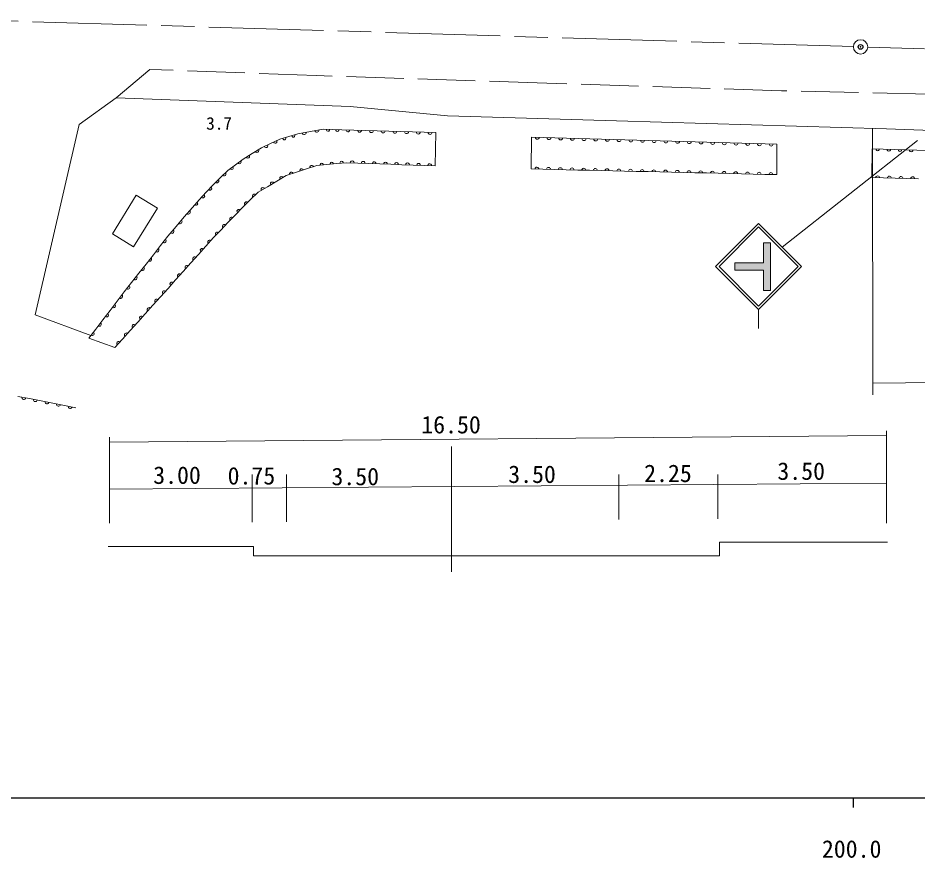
# Model space of a CAD drawing. Units: millimetres, scale not verified, with parts at other scales. Extents: x 40000 to 680000, y 20000 to 380000.
# Drawn here: x 180565 to 274788, y 198715 to 286641 of the extents above; entities that cross this region are included whole.
import ezdxf
from ezdxf.enums import TextEntityAlignment as Align

# ---------------------------------------------------------------- set-up
doc = ezdxf.new("R2010")
doc.units = ezdxf.units.MM
doc.header["$LTSCALE"] = 1000
doc.header["$PDMODE"] = 32
doc.header["$PDSIZE"] = 500
doc.linetypes.add('CHAIN', pattern=[18.5, 12, -1.5, 3.5, -1.5])
doc.linetypes.add('DASHED', pattern=[7.5, 6, -1.5])
for name, color, linetype, lineweight in [('M-BGD', 7, 'Continuous', 13), ('M-BMK', 2, 'CHAIN', 13), ('M-BMK-SRVR', 3, 'Continuous', 13), ('M-STR-HTXT', 7, 'Continuous', 13), ('M-STR-STRC', 7, 'Continuous', 13), ('M-TTL-BAND', 7, 'Continuous', 25)]:
    doc.layers.add(name, color=color, linetype=linetype, lineweight=lineweight)
doc.layers.add('M-BMK-HTXT', color=7, linetype='Continuous')
doc.layers.add('M-OTRS', color=6, linetype='Continuous')
doc.styles.add('ＭＳ ゴシック', font='')
doc.styles.get('ＭＳ ゴシック').set_extended_font_data('MS Gothic')

msp = doc.modelspace()

# ---------------------------------------------------------------- hatches: boundary and pattern name
at = {"layer": 'M-STR-STRC'}
msp.add_hatch(color=256, dxfattribs=at).paths.add_polyline_path([(255603, 260997), (258603, 260997), (258603, 263123), (259353, 263123), (259353, 258123), (258603, 258123), (258603, 260247), (255603, 260247)])

# ---------------------------------------------------------------- linework, layer by layer
at = {"layer": 'M-BGD'}
for p, q in [((207966, 273950), (208912, 274232)), ((208912, 274232), (209858, 274513)), ((209858, 274513), (211187, 274755)), ((211187, 274755), (212516, 274998)), ((212516, 274998), (213499, 274973)), ((213499, 274973), (214483, 274947)), ((214483, 274947), (215713, 274909)), ((215713, 274909), (216943, 274871)), ((216943, 274871), (218173, 274832)), ((218173, 274832), (219403, 274794)), ((219403, 274794), (220633, 274755)), ((220633, 274755), (221863, 274717)), ((221863, 274717), (223093, 274679)), ((223093, 274679), (224323, 274640)), ((224323, 274640), (224246, 271165)), ((206049, 273056), (207008, 273503)), ((207008, 273503), (207966, 273950)), ((234316, 274168), (234275, 270842)), ((234316, 274168), (235541, 274132)), ((235541, 274132), (236765, 274097)), ((236765, 274097), (237989, 274061)), ((237989, 274061), (239213, 274026)), ((239213, 274026), (240438, 273990)), ((240438, 273990), (241662, 273955)), ((241662, 273955), (242886, 273919)), ((242886, 273919), (244111, 273884)), ((244111, 273884), (245335, 273848)), ((245335, 273848), (246559, 273813)), ((246559, 273813), (247783, 273777)), ((247783, 273777), (249008, 273742)), ((249008, 273742), (250232, 273706)), ((250232, 273706), (251456, 273671)), ((251456, 273671), (252681, 273635)), ((252681, 273635), (253905, 273600)), ((253905, 273600), (255129, 273564)), ((255129, 273564), (256353, 273529)), ((256353, 273529), (257578, 273493)), ((257578, 273493), (258802, 273457)), ((258802, 273457), (260026, 273422)), ((260026, 273422), (259995, 270248)), ((204133, 271880), (205091, 272468)), ((205091, 272468), (206049, 273056)), ((269988, 272958), (269953, 269932)), ((269988, 272958), (271155, 272924)), ((271155, 272924), (272321, 272890)), ((272321, 272890), (273488, 272855)), ((273488, 272855), (274655, 272821)), ((274655, 272821), (275821, 272787)), ((203328, 271280), (204133, 271880)), ((213930, 271395), (212890, 271292)), ((214969, 271497), (213930, 271395)), ((216129, 271455), (214969, 271497)), ((217288, 271414), (216129, 271455)), ((218448, 271372), (217288, 271414)), ((219608, 271331), (218448, 271372)), ((201769, 269951), (202523, 270679)), ((202523, 270679), (203328, 271280)), ((209721, 270492), (208656, 270142)), ((210786, 270841), (209721, 270492)), ((211851, 271190), (210786, 270841)), ((212890, 271292), (211851, 271190)), ((220767, 271289), (219608, 271331)), ((221927, 271248), (220767, 271289)), ((223087, 271206), (221927, 271248)), ((224246, 271165), (223087, 271206)), ((235500, 270813), (234275, 270842)), ((236725, 270785), (235500, 270813)), ((237950, 270757), (236725, 270785)), ((239174, 270729), (237950, 270757)), ((240399, 270700), (239174, 270729)), ((241624, 270672), (240399, 270700)), ((242848, 270644), (241624, 270672)), ((244073, 270615), (242848, 270644)), ((245298, 270587), (244073, 270615)), ((246523, 270559), (245298, 270587)), ((247747, 270531), (246523, 270559)), ((248972, 270502), (247747, 270531)), ((250197, 270474), (248972, 270502)), ((251422, 270446), (250197, 270474)), ((252646, 270417), (251422, 270446)), ((201015, 269222), (201769, 269951)), ((207677, 269563), (206697, 268984)), ((208656, 270142), (207677, 269563)), ((253871, 270389), (252646, 270417)), ((255096, 270361), (253871, 270389)), ((256320, 270332), (255096, 270361)), ((257545, 270304), (256320, 270332)), ((258770, 270276), (257545, 270304)), ((259995, 270248), (258770, 270276)), ((271177, 269899), (269953, 269932)), ((272400, 269867), (271177, 269899)), ((273624, 269834), (272400, 269867)), ((274847, 269801), (273624, 269834)), ((200282, 268421), (201015, 269222)), ((206697, 268984), (205717, 268404)), ((192927, 268103), (190446, 264052)), ((195153, 266740), (192927, 268103)), ((198817, 266820), (199549, 267621)), ((199549, 267621), (200282, 268421)), ((204887, 267599), (204056, 266794)), ((205717, 268404), (204887, 267599)), ((192672, 262689), (195153, 266740)), ((197965, 265815), (198817, 266820)), ((204056, 266794), (203302, 266008)), ((197113, 264809), (197965, 265815)), ((203302, 266008), (202548, 265223)), ((196261, 263804), (197113, 264809)), ((202548, 265223), (201794, 264437)), ((190446, 264052), (192672, 262689)), ((201794, 264437), (201040, 263651)), ((195498, 262833), (196261, 263804)), ((201040, 263651), (200246, 262766)), ((194736, 261862), (195498, 262833)), ((200246, 262766), (199452, 261881)), ((193974, 260891), (194736, 261862)), ((199452, 261881), (198657, 260997)), ((193211, 259919), (193974, 260891)), ((197863, 260112), (197069, 259227)), ((198657, 260997), (197863, 260112)), ((192449, 258948), (193211, 259919)), ((197069, 259227), (196275, 258343)), ((191686, 257977), (192449, 258948)), ((196275, 258343), (195480, 257458)), ((190944, 257005), (191686, 257977)), ((195480, 257458), (194686, 256573)), ((190201, 256032), (190944, 257005)), ((194686, 256573), (193892, 255689)), ((189459, 255060), (190201, 256032)), ((193892, 255689), (193098, 254804)), ((188716, 254087), (189459, 255060)), ((193098, 254804), (192303, 253919)), ((187974, 253115), (188716, 254087)), ((192303, 253919), (191509, 253035)), ((187974, 253115), (190715, 252150)), ((191509, 253035), (190715, 252150)), ((180560, 247035), (181774, 246798)), ((181774, 246798), (182988, 246561)), ((182988, 246561), (184202, 246324)), ((184202, 246324), (185416, 246087)), ((185416, 246087), (186630, 245850)), ((271495, 233779), (271495, 243430)), ((271495, 242930), (190151, 242254)), ((190151, 233771), (190151, 242754)), ((225939, 241789), (225939, 228664)), ((205071, 238869), (205071, 233874)), ((208661, 238869), (208661, 233899)), ((243472, 238869), (243472, 234138)), ((253832, 238869), (253832, 234210)), ((271495, 237967), (190151, 237320))]:
    msp.add_line(p, q, dxfattribs=at)
at = {"layer": 'M-BGD', "linetype": 'DASHED'}
msp.add_lwpolyline([(430754, 275046), (430235, 278145), (407809, 275667), (385369, 274949), (359268, 275934), (318696, 277255), (276043, 278657), (260509, 279025), (235934, 279832), (211793, 280609), (194379, 281265), (190842, 278294)], dxfattribs=at)
at = {"layer": 'M-BGD'}
for points in [[(190842, 278294), (186967, 275480), (182379, 255572), (188188, 253395)], [(190842, 278294), (215346, 277394), (225544, 276409), (243229, 275867), (271481, 275054), (301885, 273911), (331937, 272893), (349720, 272284), (371669, 271707), (382802, 271532), (394898, 271654), (405642, 272064), (414529, 272918), (422397, 273913), (430754, 275046)], [(190008, 231305), (205227, 231305), (205227, 230343), (254001, 230343), (254001, 231791), (271584, 231791)]]:
    msp.add_lwpolyline(points, dxfattribs=at)
for centre, radius, start, end in [((209394, 274341), 168, 185.4055, 27.70829), ((210517, 274660), 227, 197.12763, 3.57833), ((211846, 274903), 227, 197.12763, 3.57833), ((213007, 274953), 167, 167.23352, 9.79047), ((213991, 274927), 167, 167.23345, 9.79055), ((215099, 274933), 205, 179.65644, 356.77273), ((216329, 274895), 205, 179.65218, 356.7769), ((217558, 274856), 205, 179.65653, 356.77264), ((218788, 274818), 205, 179.65496, 356.77691), ((220018, 274780), 205, 179.65504, 356.77404), ((221248, 274741), 205, 179.65644, 356.77273), ((222478, 274703), 205, 179.65218, 356.7769), ((223708, 274665), 205, 179.65653, 356.77264), ((206538, 273259), 178, 197.80185, 32.23311), ((207496, 273707), 178, 197.79841, 32.23361), ((208448, 274060), 168, 185.4063, 27.70748), ((234929, 274154), 204, 179.50825, 357.16521), ((236153, 274119), 204, 179.50818, 357.16808), ((237377, 274083), 204, 179.50826, 357.168), ((238601, 274048), 204, 179.51104, 357.16522), ((239826, 274012), 204, 179.50833, 357.16513), ((241050, 273977), 204, 179.50966, 357.16668), ((242274, 273941), 204, 179.51104, 357.16522), ((243499, 273906), 204, 179.50833, 357.16513), ((244723, 273870), 204, 179.50818, 357.16808), ((245947, 273835), 204, 179.50818, 357.16808), ((247171, 273799), 204, 179.51253, 357.16382), ((248396, 273764), 204, 179.50825, 357.16521), ((249620, 273728), 204, 179.50826, 357.168), ((250844, 273693), 204, 179.50818, 357.16808), ((252068, 273657), 204, 179.51104, 357.16522), ((253293, 273621), 204, 179.50833, 357.16513), ((254517, 273586), 204, 179.50818, 357.16808), ((255741, 273550), 204, 179.51112, 357.16514), ((256966, 273515), 204, 179.51253, 357.16382), ((258190, 273479), 204, 179.50818, 357.16808), ((259414, 273444), 204, 179.50826, 357.168), ((205577, 272752), 188, 207.79383, 35.25011), ((270571, 272935), 195, 176.73752, 359.91614), ((271738, 272901), 195, 176.73605, 359.91753), ((272905, 272867), 195, 176.73752, 359.91614), ((274071, 272833), 195, 176.73761, 359.91606), ((203748, 271556), 170, 206.58169, 46.86718), ((204618, 272164), 188, 207.79139, 35.25255), ((212368, 271265), 176, 357.68285, 193.5536), ((213408, 271368), 176, 357.68285, 193.5536), ((214447, 271470), 176, 357.68285, 193.5536), ((215549, 271483), 194, 356.02738, 179.87154), ((216709, 271441), 194, 356.02887, 179.87017), ((217868, 271400), 194, 356.02887, 179.87017), ((219028, 271358), 194, 356.02738, 179.87154), ((220188, 271317), 194, 356.02611, 179.86996), ((221347, 271275), 194, 356.02601, 179.87006), ((222507, 271233), 194, 356.02601, 179.87006), ((223667, 271192), 194, 356.02738, 179.87154), ((202162, 270298), 176, 216.29443, 51.72989), ((202943, 270955), 170, 206.58169, 46.86718), ((209185, 270329), 187, 14.24379, 202.07318), ((210250, 270678), 187, 14.24762, 202.07132), ((211315, 271028), 187, 14.24762, 202.07132), ((234888, 270823), 204, 359.86078, 177.49272), ((236112, 270795), 204, 359.86078, 177.49272), ((237337, 270767), 204, 359.86078, 177.49272), ((238562, 270739), 204, 359.86078, 177.49272), ((239787, 270710), 204, 359.85931, 177.49412), ((241011, 270682), 204, 359.86072, 177.49279), ((242236, 270654), 204, 359.85791, 177.49278), ((243461, 270625), 204, 359.86072, 177.49279), ((244685, 270597), 204, 359.86072, 177.49279), ((245910, 270569), 204, 359.85791, 177.49278), ((247135, 270540), 204, 359.86072, 177.49279), ((248360, 270512), 204, 359.86072, 177.49279), ((249584, 270484), 204, 359.85785, 177.49565), ((250809, 270456), 204, 359.86072, 177.49279), ((252034, 270427), 204, 359.86072, 177.49279), ((253259, 270399), 204, 359.85785, 177.49565), ((254483, 270371), 204, 359.86072, 177.49279), ((255708, 270342), 204, 359.86072, 177.49279), ((256933, 270314), 204, 359.86072, 177.49279), ((258157, 270286), 204, 359.86072, 177.49279), ((259382, 270258), 204, 359.86072, 177.49279), ((201408, 269569), 176, 216.29443, 51.72989), ((208161, 269861), 190, 27.56833, 213.6257), ((270565, 269912), 204, 359.6083, 177.33567), ((271788, 269879), 204, 359.6083, 177.33567), ((273012, 269846), 204, 359.60838, 177.3356), ((274235, 269814), 204, 359.6083, 177.33567), ((200662, 268810), 182, 221.80054, 53.28967), ((206202, 268703), 190, 27.56749, 213.62394), ((207182, 269282), 190, 27.56503, 213.6264), ((199929, 268009), 182, 221.80373, 53.28861), ((205297, 268007), 193, 42.00055, 226.20891), ((199196, 267208), 182, 221.80373, 53.28861), ((204466, 267202), 193, 42.00368, 226.20791), ((198375, 266331), 221, 235.07427, 44.36692), ((202912, 265628), 182, 40.63786, 231.73949), ((203666, 266414), 182, 40.64206, 231.73521), ((197523, 265325), 221, 235.07427, 44.36692), ((202158, 264842), 182, 40.64108, 231.73846), ((196671, 264320), 221, 235.07118, 44.36832), ((201404, 264056), 182, 40.63884, 231.73623), ((195875, 263322), 206, 233.49874, 50.23262), ((200642, 263210), 198, 47.55071, 228.61479), ((195113, 262351), 206, 233.49856, 50.22889), ((199847, 262325), 198, 47.55179, 228.61563), ((194350, 261380), 206, 233.501, 50.23037), ((199053, 261440), 198, 47.54879, 228.6167), ((193588, 260409), 206, 233.49874, 50.23262), ((198259, 260556), 198, 47.55179, 228.61563), ((192825, 259437), 206, 233.49963, 50.22954), ((197465, 259671), 198, 47.54879, 228.6167), ((192063, 258466), 206, 233.49874, 50.23262), ((196670, 258786), 198, 47.55071, 228.61479), ((191312, 257493), 204, 233.75334, 51.5268), ((195876, 257902), 198, 47.55179, 228.61563), ((190569, 256521), 204, 233.74823, 51.53021), ((194288, 256132), 198, 47.55071, 228.61479), ((195082, 257017), 198, 47.54879, 228.6167), ((189827, 255548), 204, 233.7491, 51.5271), ((193493, 255247), 198, 47.55179, 228.61563), ((189084, 254576), 204, 233.74933, 51.53081), ((192699, 254363), 198, 47.55092, 228.61457), ((188342, 253603), 204, 233.74823, 51.53021), ((191905, 253478), 198, 47.55392, 228.6135), ((191111, 252593), 198, 47.55392, 228.6135), ((181169, 246923), 206, 170.69337, 347.22203), ((182383, 246686), 206, 170.69086, 347.2218), ((183597, 246449), 206, 170.69086, 347.2218), ((184811, 246212), 206, 170.69337, 347.22203), ((186025, 245975), 206, 170.69086, 347.2218)]:
    msp.add_arc(centre, radius, start, end, dxfattribs=at)
at = {"layer": 'M-BMK'}
for p, q in [((268028, 283642), (169384, 286641)), ((367938, 280416), (269527, 283595))]:
    msp.add_line(p, q, dxfattribs=at)
at = {"layer": 'M-BMK-SRVR'}
msp.add_circle((268777, 283619), 750, dxfattribs=at)
at = {"layer": 'M-OTRS'}
msp.add_point((268777, 283619), dxfattribs=at)
at = {"layer": 'M-STR-HTXT'}
for p, q in [((270038, 275058), (270064, 247191)), ((270063, 248409), (392795, 249646))]:
    msp.add_line(p, q, dxfattribs=at)
at = {"layer": 'M-STR-STRC'}
for p, q in [((274730, 273825), (260573, 262654)), ((253604, 260623), (258104, 265123)), ((253957, 260623), (258104, 264770)), ((262604, 260623), (258104, 265123)), ((262251, 260623), (258104, 264770)), ((259353, 263123), (258603, 263123)), ((258603, 260997), (258603, 263123)), ((259353, 258123), (259353, 263123)), ((253604, 260623), (258104, 256123)), ((253957, 260623), (258104, 256476)), ((255603, 260247), (255603, 260997)), ((258603, 260997), (255603, 260997)), ((258603, 260247), (255603, 260247)), ((258104, 256476), (262251, 260623)), ((258104, 256123), (262604, 260623)), ((258603, 258123), (258603, 260247)), ((259353, 258123), (258603, 258123)), ((258104, 256123), (258104, 254123))]:
    msp.add_line(p, q, dxfattribs=at)
at = {"layer": 'M-TTL-BAND'}
for p, q in [((40000, 205000), (579000, 205000)), ((268000, 205000), (268000, 204000))]:
    msp.add_line(p, q, dxfattribs=at)

# ---------------------------------------------------------------- texts
at = {"layer": 'M-BGD', "style": 'ＭＳ ゴシック'}
for s, p in [('16.50', (225902, 244075)), ('3.00', (197215, 238791)), ('0.75', (205005, 238723)), ('3.50', (215871, 238652)), ('3.50', (234381, 238887)), ('2.25', (248610, 238981)), ('3.50', (262557, 239216))]:
    msp.add_text(s, height=1833, dxfattribs=at).set_placement(p, align=Align.MIDDLE_CENTER)
at = {"layer": 'M-BMK-HTXT', "style": 'ＭＳ ゴシック'}
msp.add_text('3.7', height=1320, dxfattribs=at).set_placement((201616, 275607), align=Align.MIDDLE_CENTER)
at = {"layer": 'M-TTL-BAND', "style": 'ＭＳ ゴシック'}
msp.add_text('200.0', height=1833, dxfattribs=at).set_placement((267844, 198195), align=Align.BOTTOM_CENTER)

doc.saveas('drawing.dxf')
